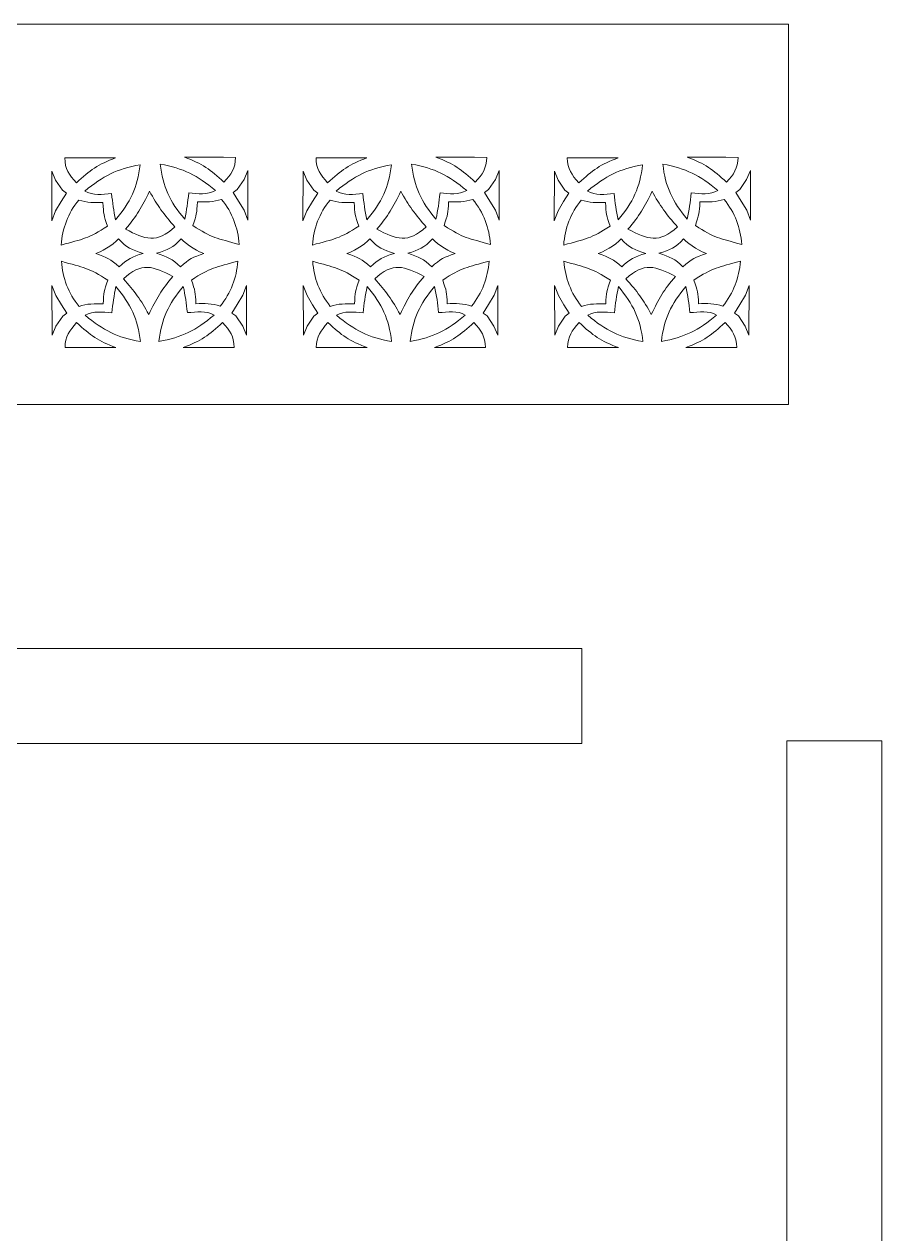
# Model space of a CAD drawing. Header units: millimetres. Extents: x -3017 to 373, y -1230 to 1400.
# Drawn here: x -2210 to -1759, y 764 to 1400 of the extents above; entities that cross this region are included whole.
import ezdxf

# ---------------------------------------------------------------- set-up
doc = ezdxf.new("R2010")
doc.units = ezdxf.units.MM
doc.header["$MEASUREMENT"] = 0
doc.layers.add('Katman 1', color=7, linetype='Continuous')

msp = doc.modelspace()

# ---------------------------------------------------------------- linework, layer by layer
at = {"layer": 'Katman 1', "color": 250, "lineweight": 20}
for points in [[(-3008.1438, 1199.8925), (-1808.1438, 1199.8925), (-1808.1438, 1399.8925), (-3008.1438, 1399.8925), (-3008.1438, 1199.8925)], [(-3016.7905, 1021.6615), (-1916.7905, 1021.6615), (-1916.7905, 1071.6615), (-3016.7905, 1071.6615), (-3016.7905, 1021.6615)], [(-1809.1335, -876.8259), (-1759.1335, -876.8259), (-1759.1335, 1023.1741), (-1809.1335, 1023.1741), (-1809.1335, -876.8259)]]:
    msp.add_lwpolyline(points, close=True, dxfattribs=at)
for points, knots in [([(-2188.672, 1329.554), (-2188.5217, 1323.7486), (-2186.4858, 1320.7502), (-2182.5648, 1316.4592), (-2175.4817, 1323.0086), (-2171.1347, 1326.3185), (-2161.9132, 1329.5551), (-2161.9132, 1329.5551), (-2171.8733, 1329.5551), (-2171.8733, 1329.5551), (-2171.8733, 1329.5551), (-2182.261, 1329.5598), (-2182.261, 1329.5598), (-2182.261, 1329.5598), (-2188.672, 1329.554), (-2188.672, 1329.554)], [0, 0, 0, 0, 0.2, 0.2, 0.2, 0.4, 0.4, 0.4, 0.6, 0.6, 0.6, 0.8, 0.8, 0.8, 1, 1, 1, 1]), ([(-2098.8784, 1329.8925), (-2099.0286, 1324.0871), (-2101.0647, 1321.0887), (-2104.9855, 1316.7977), (-2112.0688, 1323.3471), (-2116.4156, 1326.657), (-2125.6373, 1329.8936), (-2125.6373, 1329.8936), (-2115.677, 1329.8936), (-2115.677, 1329.8936), (-2115.677, 1329.8936), (-2105.2894, 1329.8983), (-2105.2894, 1329.8983), (-2105.2894, 1329.8983), (-2098.8784, 1329.8925), (-2098.8784, 1329.8925)], [0, 0, 0, 0, 0.2, 0.2, 0.2, 0.4, 0.4, 0.4, 0.6, 0.6, 0.6, 0.8, 0.8, 0.8, 1, 1, 1, 1]), ([(-2056.5724, 1329.554), (-2056.4221, 1323.7486), (-2054.3861, 1320.7502), (-2050.4651, 1316.4592), (-2043.382, 1323.0086), (-2039.0351, 1326.3185), (-2029.8135, 1329.5551), (-2029.8135, 1329.5551), (-2039.7736, 1329.5551), (-2039.7736, 1329.5551), (-2039.7736, 1329.5551), (-2050.1614, 1329.5598), (-2050.1614, 1329.5598), (-2050.1614, 1329.5598), (-2056.5724, 1329.554), (-2056.5724, 1329.554)], [0, 0, 0, 0, 0.2, 0.2, 0.2, 0.4, 0.4, 0.4, 0.6, 0.6, 0.6, 0.8, 0.8, 0.8, 1, 1, 1, 1]), ([(-1966.7788, 1329.8925), (-1966.9289, 1324.0871), (-1968.965, 1321.0887), (-1972.8859, 1316.7977), (-1979.9691, 1323.3471), (-1984.3159, 1326.657), (-1993.5376, 1329.8936), (-1993.5376, 1329.8936), (-1983.5774, 1329.8936), (-1983.5774, 1329.8936), (-1983.5774, 1329.8936), (-1973.1897, 1329.8983), (-1973.1897, 1329.8983), (-1973.1897, 1329.8983), (-1966.7788, 1329.8925), (-1966.7788, 1329.8925)], [0, 0, 0, 0, 0.2, 0.2, 0.2, 0.4, 0.4, 0.4, 0.6, 0.6, 0.6, 0.8, 0.8, 0.8, 1, 1, 1, 1]), ([(-1924.4727, 1329.554), (-1924.3225, 1323.7486), (-1922.2865, 1320.7502), (-1918.3655, 1316.4592), (-1911.2824, 1323.0086), (-1906.9355, 1326.3185), (-1897.7139, 1329.5551), (-1897.7139, 1329.5551), (-1907.674, 1329.5551), (-1907.674, 1329.5551), (-1907.674, 1329.5551), (-1918.0618, 1329.5598), (-1918.0618, 1329.5598), (-1918.0618, 1329.5598), (-1924.4727, 1329.554), (-1924.4727, 1329.554)], [0, 0, 0, 0, 0.2, 0.2, 0.2, 0.4, 0.4, 0.4, 0.6, 0.6, 0.6, 0.8, 0.8, 0.8, 1, 1, 1, 1]), ([(-1834.6791, 1329.8925), (-1834.8293, 1324.0871), (-1836.8654, 1321.0887), (-1840.7863, 1316.7977), (-1847.8695, 1323.3471), (-1852.2163, 1326.657), (-1861.438, 1329.8936), (-1861.438, 1329.8936), (-1851.4778, 1329.8936), (-1851.4778, 1329.8936), (-1851.4778, 1329.8936), (-1841.0901, 1329.8983), (-1841.0901, 1329.8983), (-1841.0901, 1329.8983), (-1834.6791, 1329.8925), (-1834.6791, 1329.8925)], [0, 0, 0, 0, 0.2, 0.2, 0.2, 0.4, 0.4, 0.4, 0.6, 0.6, 0.6, 0.8, 0.8, 0.8, 1, 1, 1, 1]), ([(-2178.0812, 1312.1449), (-2173.8697, 1309.6145), (-2168.9567, 1310.5038), (-2164.0591, 1310.809), (-2163.526, 1305.9442), (-2162.9856, 1301.9396), (-2161.9305, 1297.0673), (-2154.1511, 1306.2589), (-2150.4693, 1313.976), (-2149.0798, 1326.0031), (-2161.3118, 1323.7037), (-2168.4397, 1320.1971), (-2178.0812, 1312.1449)], [0, 0, 0, 0, 0.25, 0.25, 0.25, 0.5, 0.5, 0.5, 0.75, 0.75, 0.75, 1, 1, 1, 1]), ([(-2109.4692, 1312.4834), (-2113.6807, 1309.953), (-2118.5937, 1310.8423), (-2123.4914, 1311.1475), (-2124.0243, 1306.2827), (-2124.5647, 1302.2781), (-2125.6199, 1297.4057), (-2133.3993, 1306.5974), (-2137.0811, 1314.3145), (-2138.4705, 1326.3416), (-2126.2385, 1324.0422), (-2119.1106, 1320.5356), (-2109.4692, 1312.4834)], [0, 0, 0, 0, 0.25, 0.25, 0.25, 0.5, 0.5, 0.5, 0.75, 0.75, 0.75, 1, 1, 1, 1]), ([(-2092.4404, 1322.9592), (-2092.4404, 1322.9592), (-2092.3431, 1296.8491), (-2092.3431, 1296.8491), (-2092.3431, 1296.8491), (-2094.3566, 1302.0423), (-2094.3566, 1302.0423), (-2094.3566, 1302.0423), (-2097.2811, 1306.9267), (-2097.2811, 1306.9267), (-2097.2811, 1306.9267), (-2100.098, 1311.4185), (-2100.098, 1311.4185), (-2100.098, 1311.4185), (-2097.9843, 1312.9271), (-2097.9843, 1312.9271), (-2097.9843, 1312.9271), (-2094.4022, 1318.2012), (-2094.4022, 1318.2012), (-2094.4022, 1318.2012), (-2092.4404, 1322.9592), (-2092.4404, 1322.9592)], [0, 0, 0, 0, 0.14285714, 0.14285714, 0.14285714, 0.28571429, 0.28571429, 0.28571429, 0.42857143, 0.42857143, 0.42857143, 0.57142857, 0.57142857, 0.57142857, 0.71428571, 0.71428571, 0.71428571, 0.85714286, 0.85714286, 0.85714286, 1, 1, 1, 1]), ([(-2045.9816, 1312.1449), (-2041.7701, 1309.6145), (-2036.857, 1310.5038), (-2031.9594, 1310.809), (-2031.4264, 1305.9442), (-2030.886, 1301.9396), (-2029.8309, 1297.0673), (-2022.0514, 1306.2589), (-2018.3697, 1313.976), (-2016.9801, 1326.0031), (-2029.2122, 1323.7037), (-2036.3401, 1320.1971), (-2045.9816, 1312.1449)], [0, 0, 0, 0, 0.25, 0.25, 0.25, 0.5, 0.5, 0.5, 0.75, 0.75, 0.75, 1, 1, 1, 1]), ([(-1977.3695, 1312.4834), (-1981.581, 1309.953), (-1986.494, 1310.8423), (-1991.3917, 1311.1475), (-1991.9247, 1306.2827), (-1992.465, 1302.2781), (-1993.5203, 1297.4057), (-2001.2997, 1306.5974), (-2004.9815, 1314.3145), (-2006.3709, 1326.3416), (-1994.1389, 1324.0422), (-1987.011, 1320.5356), (-1977.3695, 1312.4834)], [0, 0, 0, 0, 0.25, 0.25, 0.25, 0.5, 0.5, 0.5, 0.75, 0.75, 0.75, 1, 1, 1, 1]), ([(-1960.3408, 1322.9592), (-1960.3408, 1322.9592), (-1960.2434, 1296.8491), (-1960.2434, 1296.8491), (-1960.2434, 1296.8491), (-1962.2569, 1302.0423), (-1962.2569, 1302.0423), (-1962.2569, 1302.0423), (-1965.1815, 1306.9267), (-1965.1815, 1306.9267), (-1965.1815, 1306.9267), (-1967.9983, 1311.4185), (-1967.9983, 1311.4185), (-1967.9983, 1311.4185), (-1965.8846, 1312.9271), (-1965.8846, 1312.9271), (-1965.8846, 1312.9271), (-1962.3025, 1318.2012), (-1962.3025, 1318.2012), (-1962.3025, 1318.2012), (-1960.3408, 1322.9592), (-1960.3408, 1322.9592)], [0, 0, 0, 0, 0.14285714, 0.14285714, 0.14285714, 0.28571429, 0.28571429, 0.28571429, 0.42857143, 0.42857143, 0.42857143, 0.57142857, 0.57142857, 0.57142857, 0.71428571, 0.71428571, 0.71428571, 0.85714286, 0.85714286, 0.85714286, 1, 1, 1, 1]), ([(-1913.8819, 1312.1449), (-1909.6704, 1309.6145), (-1904.7574, 1310.5038), (-1899.8598, 1310.809), (-1899.3267, 1305.9442), (-1898.7864, 1301.9396), (-1897.7312, 1297.0673), (-1889.9518, 1306.2589), (-1886.27, 1313.976), (-1884.8805, 1326.0031), (-1897.1125, 1323.7037), (-1904.2404, 1320.1971), (-1913.8819, 1312.1449)], [0, 0, 0, 0, 0.25, 0.25, 0.25, 0.5, 0.5, 0.5, 0.75, 0.75, 0.75, 1, 1, 1, 1]), ([(-1845.2699, 1312.4834), (-1849.4814, 1309.953), (-1854.3944, 1310.8423), (-1859.2921, 1311.1475), (-1859.825, 1306.2827), (-1860.3654, 1302.2781), (-1861.4206, 1297.4057), (-1869.2001, 1306.5974), (-1872.8818, 1314.3145), (-1874.2712, 1326.3416), (-1862.0392, 1324.0422), (-1854.9113, 1320.5356), (-1845.2699, 1312.4834)], [0, 0, 0, 0, 0.25, 0.25, 0.25, 0.5, 0.5, 0.5, 0.75, 0.75, 0.75, 1, 1, 1, 1]), ([(-1828.2411, 1322.9592), (-1828.2411, 1322.9592), (-1828.1438, 1296.8491), (-1828.1438, 1296.8491), (-1828.1438, 1296.8491), (-1830.1573, 1302.0423), (-1830.1573, 1302.0423), (-1830.1573, 1302.0423), (-1833.0818, 1306.9267), (-1833.0818, 1306.9267), (-1833.0818, 1306.9267), (-1835.8987, 1311.4185), (-1835.8987, 1311.4185), (-1835.8987, 1311.4185), (-1833.785, 1312.9271), (-1833.785, 1312.9271), (-1833.785, 1312.9271), (-1830.2029, 1318.2012), (-1830.2029, 1318.2012), (-1830.2029, 1318.2012), (-1828.2411, 1322.9592), (-1828.2411, 1322.9592)], [0, 0, 0, 0, 0.14285714, 0.14285714, 0.14285714, 0.28571429, 0.28571429, 0.28571429, 0.42857143, 0.42857143, 0.42857143, 0.57142857, 0.57142857, 0.57142857, 0.71428571, 0.71428571, 0.71428571, 0.85714286, 0.85714286, 0.85714286, 1, 1, 1, 1]), ([(-2195.4486, 1322.6207), (-2195.4486, 1322.6207), (-2195.5459, 1296.5106), (-2195.5459, 1296.5106), (-2195.5459, 1296.5106), (-2193.5324, 1301.7038), (-2193.5324, 1301.7038), (-2193.5324, 1301.7038), (-2190.6079, 1306.5882), (-2190.6079, 1306.5882), (-2190.6079, 1306.5882), (-2187.7911, 1311.08), (-2187.7911, 1311.08), (-2187.7911, 1311.08), (-2189.9048, 1312.5886), (-2189.9048, 1312.5886), (-2189.9048, 1312.5886), (-2193.4868, 1317.8627), (-2193.4868, 1317.8627), (-2193.4868, 1317.8627), (-2195.4486, 1322.6207), (-2195.4486, 1322.6207)], [0, 0, 0, 0, 0.14285714, 0.14285714, 0.14285714, 0.28571429, 0.28571429, 0.28571429, 0.42857143, 0.42857143, 0.42857143, 0.57142857, 0.57142857, 0.57142857, 0.71428571, 0.71428571, 0.71428571, 0.85714286, 0.85714286, 0.85714286, 1, 1, 1, 1]), ([(-2063.349, 1322.6207), (-2063.349, 1322.6207), (-2063.4463, 1296.5106), (-2063.4463, 1296.5106), (-2063.4463, 1296.5106), (-2061.4328, 1301.7038), (-2061.4328, 1301.7038), (-2061.4328, 1301.7038), (-2058.5082, 1306.5882), (-2058.5082, 1306.5882), (-2058.5082, 1306.5882), (-2055.6914, 1311.08), (-2055.6914, 1311.08), (-2055.6914, 1311.08), (-2057.8051, 1312.5886), (-2057.8051, 1312.5886), (-2057.8051, 1312.5886), (-2061.3872, 1317.8627), (-2061.3872, 1317.8627), (-2061.3872, 1317.8627), (-2063.349, 1322.6207), (-2063.349, 1322.6207)], [0, 0, 0, 0, 0.14285714, 0.14285714, 0.14285714, 0.28571429, 0.28571429, 0.28571429, 0.42857143, 0.42857143, 0.42857143, 0.57142857, 0.57142857, 0.57142857, 0.71428571, 0.71428571, 0.71428571, 0.85714286, 0.85714286, 0.85714286, 1, 1, 1, 1]), ([(-1931.2493, 1322.6207), (-1931.2493, 1322.6207), (-1931.3466, 1296.5106), (-1931.3466, 1296.5106), (-1931.3466, 1296.5106), (-1929.3332, 1301.7038), (-1929.3332, 1301.7038), (-1929.3332, 1301.7038), (-1926.4086, 1306.5882), (-1926.4086, 1306.5882), (-1926.4086, 1306.5882), (-1923.5918, 1311.08), (-1923.5918, 1311.08), (-1923.5918, 1311.08), (-1925.7055, 1312.5886), (-1925.7055, 1312.5886), (-1925.7055, 1312.5886), (-1929.2875, 1317.8627), (-1929.2875, 1317.8627), (-1929.2875, 1317.8627), (-1931.2493, 1322.6207), (-1931.2493, 1322.6207)], [0, 0, 0, 0, 0.14285714, 0.14285714, 0.14285714, 0.28571429, 0.28571429, 0.28571429, 0.42857143, 0.42857143, 0.42857143, 0.57142857, 0.57142857, 0.57142857, 0.71428571, 0.71428571, 0.71428571, 0.85714286, 0.85714286, 0.85714286, 1, 1, 1, 1]), ([(-2156.7868, 1292.1729), (-2150.7718, 1298.9537), (-2148.0897, 1303.9486), (-2144.0991, 1312.0575), (-2140.1311, 1304.6885), (-2136.4539, 1299.7139), (-2130.795, 1293.3609), (-2140.2484, 1284.4765), (-2146.4225, 1286.6574), (-2156.7868, 1292.1729)], [0, 0, 0, 0, 0.33333333, 0.33333333, 0.33333333, 0.66666667, 0.66666667, 0.66666667, 1, 1, 1, 1]), ([(-2024.6871, 1292.1729), (-2018.6721, 1298.9537), (-2015.99, 1303.9486), (-2011.9995, 1312.0575), (-2008.0314, 1304.6885), (-2004.3543, 1299.7139), (-1998.6954, 1293.3609), (-2008.1488, 1284.4765), (-2014.3229, 1286.6574), (-2024.6871, 1292.1729)], [0, 0, 0, 0, 0.33333333, 0.33333333, 0.33333333, 0.66666667, 0.66666667, 0.66666667, 1, 1, 1, 1]), ([(-1892.5875, 1292.1729), (-1886.5725, 1298.9537), (-1883.8904, 1303.9486), (-1879.8998, 1312.0575), (-1875.9318, 1304.6885), (-1872.2547, 1299.7139), (-1866.5957, 1293.3609), (-1876.0491, 1284.4765), (-1882.2232, 1286.6574), (-1892.5875, 1292.1729)], [0, 0, 0, 0, 0.33333333, 0.33333333, 0.33333333, 0.66666667, 0.66666667, 0.66666667, 1, 1, 1, 1]), ([(-2181.3135, 1307.4324), (-2186.97, 1300.5279), (-2189.9221, 1292.495), (-2190.5722, 1283.7704), (-2179.2132, 1286.9697), (-2175.9415, 1287.1791), (-2166.1947, 1293.7295), (-2168.1537, 1299.2805), (-2168.3446, 1300.2534), (-2168.5783, 1306.1152), (-2172.8967, 1305.9918), (-2177.2106, 1306.0419), (-2181.3135, 1307.4324)], [0, 0, 0, 0, 0.25, 0.25, 0.25, 0.5, 0.5, 0.5, 0.75, 0.75, 0.75, 1, 1, 1, 1]), ([(-2106.2369, 1307.7709), (-2100.5803, 1300.8663), (-2097.6282, 1292.8335), (-2096.9782, 1284.1089), (-2108.3373, 1287.3082), (-2111.6089, 1287.5176), (-2121.3556, 1294.068), (-2119.3966, 1299.619), (-2119.2059, 1300.5919), (-2118.9721, 1306.4537), (-2114.6537, 1306.3303), (-2110.3397, 1306.3804), (-2106.2369, 1307.7709)], [0, 0, 0, 0, 0.25, 0.25, 0.25, 0.5, 0.5, 0.5, 0.75, 0.75, 0.75, 1, 1, 1, 1]), ([(-2049.2139, 1307.4324), (-2054.8703, 1300.5279), (-2057.8225, 1292.495), (-2058.4725, 1283.7704), (-2047.1135, 1286.9697), (-2043.8419, 1287.1791), (-2034.0951, 1293.7295), (-2036.0541, 1299.2805), (-2036.2449, 1300.2534), (-2036.4787, 1306.1152), (-2040.7971, 1305.9918), (-2045.111, 1306.0419), (-2049.2139, 1307.4324)], [0, 0, 0, 0, 0.25, 0.25, 0.25, 0.5, 0.5, 0.5, 0.75, 0.75, 0.75, 1, 1, 1, 1]), ([(-1974.1372, 1307.7709), (-1968.4807, 1300.8663), (-1965.5286, 1292.8335), (-1964.8786, 1284.1089), (-1976.2376, 1287.3082), (-1979.5092, 1287.5176), (-1989.2559, 1294.068), (-1987.2969, 1299.619), (-1987.1062, 1300.5919), (-1986.8725, 1306.4537), (-1982.554, 1306.3303), (-1978.2401, 1306.3804), (-1974.1372, 1307.7709)], [0, 0, 0, 0, 0.25, 0.25, 0.25, 0.5, 0.5, 0.5, 0.75, 0.75, 0.75, 1, 1, 1, 1]), ([(-1917.1143, 1307.4324), (-1922.7707, 1300.5279), (-1925.7228, 1292.495), (-1926.3729, 1283.7704), (-1915.0139, 1286.9697), (-1911.7422, 1287.1791), (-1901.9954, 1293.7295), (-1903.9544, 1299.2805), (-1904.1453, 1300.2534), (-1904.379, 1306.1152), (-1908.6974, 1305.9918), (-1913.0113, 1306.0419), (-1917.1143, 1307.4324)], [0, 0, 0, 0, 0.25, 0.25, 0.25, 0.5, 0.5, 0.5, 0.75, 0.75, 0.75, 1, 1, 1, 1]), ([(-1842.0376, 1307.7709), (-1836.381, 1300.8663), (-1833.4289, 1292.8335), (-1832.7789, 1284.1089), (-1844.138, 1287.3082), (-1847.4096, 1287.5176), (-1857.1563, 1294.068), (-1855.1973, 1299.619), (-1855.0066, 1300.5919), (-1854.7728, 1306.4537), (-1850.4544, 1306.3303), (-1846.1404, 1306.3804), (-1842.0376, 1307.7709)], [0, 0, 0, 0, 0.25, 0.25, 0.25, 0.5, 0.5, 0.5, 0.75, 0.75, 0.75, 1, 1, 1, 1]), ([(-2172.4085, 1279.3105), (-2166.5816, 1277.39), (-2164.4763, 1276.327), (-2160.0625, 1272.2691), (-2155.7693, 1276.4753), (-2153.3042, 1277.5457), (-2147.4467, 1279.4049), (-2153.3902, 1281.2444), (-2156.1416, 1282.2186), (-2160.419, 1287.0342), (-2163.1194, 1283.6768), (-2170.5695, 1279.7573), (-2172.4085, 1279.3105)], [0, 0, 0, 0, 0.25, 0.25, 0.25, 0.5, 0.5, 0.5, 0.75, 0.75, 0.75, 1, 1, 1, 1]), ([(-2115.5182, 1279.3575), (-2121.3449, 1277.437), (-2123.4504, 1276.374), (-2127.8642, 1272.3161), (-2132.1573, 1276.5223), (-2134.6225, 1277.5928), (-2140.48, 1279.4519), (-2134.5364, 1281.2914), (-2131.7849, 1282.2656), (-2127.5077, 1287.0812), (-2124.8072, 1283.7238), (-2117.3572, 1279.8043), (-2115.5182, 1279.3575)], [0, 0, 0, 0, 0.25, 0.25, 0.25, 0.5, 0.5, 0.5, 0.75, 0.75, 0.75, 1, 1, 1, 1]), ([(-2040.3088, 1279.3105), (-2034.482, 1277.39), (-2032.3767, 1276.327), (-2027.9629, 1272.2691), (-2023.6696, 1276.4753), (-2021.2045, 1277.5457), (-2015.3471, 1279.4049), (-2021.2905, 1281.2444), (-2024.042, 1282.2186), (-2028.3193, 1287.0342), (-2031.0198, 1283.6768), (-2038.4699, 1279.7573), (-2040.3088, 1279.3105)], [0, 0, 0, 0, 0.25, 0.25, 0.25, 0.5, 0.5, 0.5, 0.75, 0.75, 0.75, 1, 1, 1, 1]), ([(-1983.4186, 1279.3575), (-1989.2453, 1277.437), (-1991.3507, 1276.374), (-1995.7645, 1272.3161), (-2000.0577, 1276.5223), (-2002.5229, 1277.5928), (-2008.3803, 1279.4519), (-2002.4368, 1281.2914), (-1999.6853, 1282.2656), (-1995.4081, 1287.0812), (-1992.7076, 1283.7238), (-1985.2575, 1279.8043), (-1983.4186, 1279.3575)], [0, 0, 0, 0, 0.25, 0.25, 0.25, 0.5, 0.5, 0.5, 0.75, 0.75, 0.75, 1, 1, 1, 1]), ([(-1908.2092, 1279.3105), (-1902.3824, 1277.39), (-1900.277, 1276.327), (-1895.8632, 1272.2691), (-1891.57, 1276.4753), (-1889.1049, 1277.5457), (-1883.2474, 1279.4049), (-1889.1909, 1281.2444), (-1891.9424, 1282.2186), (-1896.2197, 1287.0342), (-1898.9201, 1283.6768), (-1906.3702, 1279.7573), (-1908.2092, 1279.3105)], [0, 0, 0, 0, 0.25, 0.25, 0.25, 0.5, 0.5, 0.5, 0.75, 0.75, 0.75, 1, 1, 1, 1]), ([(-1851.3189, 1279.3575), (-1857.1457, 1277.437), (-1859.2511, 1276.374), (-1863.6649, 1272.3161), (-1867.958, 1276.5223), (-1870.4232, 1277.5928), (-1876.2807, 1279.4519), (-1870.3371, 1281.2914), (-1867.5857, 1282.2656), (-1863.3084, 1287.0812), (-1860.6079, 1283.7238), (-1853.1579, 1279.8043), (-1851.3189, 1279.3575)], [0, 0, 0, 0, 0.25, 0.25, 0.25, 0.5, 0.5, 0.5, 0.75, 0.75, 0.75, 1, 1, 1, 1]), ([(-2181.163, 1251.552), (-2186.8195, 1258.4566), (-2189.7716, 1266.4895), (-2190.4216, 1275.2141), (-2179.0626, 1272.0147), (-2175.7911, 1271.8054), (-2166.0443, 1265.2549), (-2168.0033, 1259.704), (-2168.1941, 1258.731), (-2168.4277, 1252.8693), (-2172.7463, 1252.9926), (-2177.0601, 1252.9426), (-2181.163, 1251.552)], [0, 0, 0, 0, 0.25, 0.25, 0.25, 0.5, 0.5, 0.5, 0.75, 0.75, 0.75, 1, 1, 1, 1]), ([(-2131.836, 1267.2229), (-2137.851, 1260.4421), (-2140.5331, 1255.4472), (-2144.5237, 1247.3383), (-2148.4916, 1254.7073), (-2152.1688, 1259.6819), (-2157.8277, 1266.0349), (-2148.3743, 1274.9193), (-2142.2003, 1272.7384), (-2131.836, 1267.2229)], [0, 0, 0, 0, 0.33333333, 0.33333333, 0.33333333, 0.66666667, 0.66666667, 0.66666667, 1, 1, 1, 1]), ([(-2106.9518, 1251.6355), (-2101.2953, 1258.54), (-2098.3432, 1266.5729), (-2097.6931, 1275.2975), (-2109.0521, 1272.0981), (-2112.3238, 1271.8888), (-2122.0706, 1265.3384), (-2120.1116, 1259.7874), (-2119.9207, 1258.8145), (-2119.687, 1252.9527), (-2115.3686, 1253.076), (-2111.0547, 1253.026), (-2106.9518, 1251.6355)], [0, 0, 0, 0, 0.25, 0.25, 0.25, 0.5, 0.5, 0.5, 0.75, 0.75, 0.75, 1, 1, 1, 1]), ([(-2049.0633, 1251.552), (-2054.7199, 1258.4566), (-2057.672, 1266.4895), (-2058.322, 1275.2141), (-2046.9629, 1272.0147), (-2043.6914, 1271.8054), (-2033.9446, 1265.2549), (-2035.9036, 1259.704), (-2036.0944, 1258.731), (-2036.3281, 1252.8693), (-2040.6466, 1252.9926), (-2044.9605, 1252.9426), (-2049.0633, 1251.552)], [0, 0, 0, 0, 0.25, 0.25, 0.25, 0.5, 0.5, 0.5, 0.75, 0.75, 0.75, 1, 1, 1, 1]), ([(-1999.7364, 1267.2229), (-2005.7514, 1260.4421), (-2008.4335, 1255.4472), (-2012.424, 1247.3383), (-2016.392, 1254.7073), (-2020.0692, 1259.6819), (-2025.728, 1266.0349), (-2016.2746, 1274.9193), (-2010.1006, 1272.7384), (-1999.7364, 1267.2229)], [0, 0, 0, 0, 0.33333333, 0.33333333, 0.33333333, 0.66666667, 0.66666667, 0.66666667, 1, 1, 1, 1]), ([(-1974.8521, 1251.6355), (-1969.1957, 1258.54), (-1966.2436, 1266.5729), (-1965.5935, 1275.2975), (-1976.9525, 1272.0981), (-1980.2241, 1271.8888), (-1989.9709, 1265.3384), (-1988.0119, 1259.7874), (-1987.8211, 1258.8145), (-1987.5873, 1252.9527), (-1983.2689, 1253.076), (-1978.955, 1253.026), (-1974.8521, 1251.6355)], [0, 0, 0, 0, 0.25, 0.25, 0.25, 0.5, 0.5, 0.5, 0.75, 0.75, 0.75, 1, 1, 1, 1]), ([(-1916.9637, 1251.552), (-1922.6202, 1258.4566), (-1925.5723, 1266.4895), (-1926.2223, 1275.2141), (-1914.8633, 1272.0147), (-1911.5918, 1271.8054), (-1901.845, 1265.2549), (-1903.804, 1259.704), (-1903.9948, 1258.731), (-1904.2284, 1252.8693), (-1908.547, 1252.9926), (-1912.8608, 1252.9426), (-1916.9637, 1251.552)], [0, 0, 0, 0, 0.25, 0.25, 0.25, 0.5, 0.5, 0.5, 0.75, 0.75, 0.75, 1, 1, 1, 1]), ([(-1867.6367, 1267.2229), (-1873.6517, 1260.4421), (-1876.3339, 1255.4472), (-1880.3244, 1247.3383), (-1884.2923, 1254.7073), (-1887.9696, 1259.6819), (-1893.6284, 1266.0349), (-1884.175, 1274.9193), (-1878.001, 1272.7384), (-1867.6367, 1267.2229)], [0, 0, 0, 0, 0.33333333, 0.33333333, 0.33333333, 0.66666667, 0.66666667, 0.66666667, 1, 1, 1, 1]), ([(-1842.7525, 1251.6355), (-1837.096, 1258.54), (-1834.1439, 1266.5729), (-1833.4938, 1275.2975), (-1844.8529, 1272.0981), (-1848.1245, 1271.8888), (-1857.8713, 1265.3384), (-1855.9123, 1259.7874), (-1855.7215, 1258.8145), (-1855.4877, 1252.9527), (-1851.1693, 1253.076), (-1846.8554, 1253.026), (-1842.7525, 1251.6355)], [0, 0, 0, 0, 0.25, 0.25, 0.25, 0.5, 0.5, 0.5, 0.75, 0.75, 0.75, 1, 1, 1, 1]), ([(-2195.298, 1236.3638), (-2195.298, 1236.3638), (-2195.3955, 1262.4738), (-2195.3955, 1262.4738), (-2195.3955, 1262.4738), (-2193.382, 1257.2807), (-2193.382, 1257.2807), (-2193.382, 1257.2807), (-2190.4573, 1252.3962), (-2190.4573, 1252.3962), (-2190.4573, 1252.3962), (-2187.6406, 1247.9044), (-2187.6406, 1247.9044), (-2187.6406, 1247.9044), (-2189.7543, 1246.3959), (-2189.7543, 1246.3959), (-2189.7543, 1246.3959), (-2193.3363, 1241.1218), (-2193.3363, 1241.1218), (-2193.3363, 1241.1218), (-2195.298, 1236.3638), (-2195.298, 1236.3638)], [0, 0, 0, 0, 0.14285714, 0.14285714, 0.14285714, 0.28571429, 0.28571429, 0.28571429, 0.42857143, 0.42857143, 0.42857143, 0.57142857, 0.57142857, 0.57142857, 0.71428571, 0.71428571, 0.71428571, 0.85714286, 0.85714286, 0.85714286, 1, 1, 1, 1]), ([(-2177.9307, 1246.8396), (-2173.7192, 1249.37), (-2168.8062, 1248.4807), (-2163.9085, 1248.1754), (-2163.3755, 1253.0402), (-2162.8352, 1257.0448), (-2161.7799, 1261.9172), (-2154.0005, 1252.7255), (-2150.3187, 1245.0084), (-2148.9293, 1232.9813), (-2161.1613, 1235.2808), (-2168.2892, 1238.7873), (-2177.9307, 1246.8396)], [0, 0, 0, 0, 0.25, 0.25, 0.25, 0.5, 0.5, 0.5, 0.75, 0.75, 0.75, 1, 1, 1, 1]), ([(-2110.1841, 1246.923), (-2114.3956, 1249.4534), (-2119.3087, 1248.5641), (-2124.2062, 1248.2589), (-2124.7393, 1253.1236), (-2125.2797, 1257.1283), (-2126.3349, 1262.0006), (-2134.1142, 1252.8089), (-2137.796, 1245.0919), (-2139.1855, 1233.0648), (-2126.9535, 1235.3642), (-2119.8256, 1238.8708), (-2110.1841, 1246.923)], [0, 0, 0, 0, 0.25, 0.25, 0.25, 0.5, 0.5, 0.5, 0.75, 0.75, 0.75, 1, 1, 1, 1]), ([(-2093.1554, 1236.4472), (-2093.1554, 1236.4472), (-2093.0581, 1262.5573), (-2093.0581, 1262.5573), (-2093.0581, 1262.5573), (-2095.0716, 1257.3641), (-2095.0716, 1257.3641), (-2095.0716, 1257.3641), (-2097.9961, 1252.4797), (-2097.9961, 1252.4797), (-2097.9961, 1252.4797), (-2100.8128, 1247.9878), (-2100.8128, 1247.9878), (-2100.8128, 1247.9878), (-2098.6991, 1246.4793), (-2098.6991, 1246.4793), (-2098.6991, 1246.4793), (-2095.1172, 1241.2052), (-2095.1172, 1241.2052), (-2095.1172, 1241.2052), (-2093.1554, 1236.4472), (-2093.1554, 1236.4472)], [0, 0, 0, 0, 0.14285714, 0.14285714, 0.14285714, 0.28571429, 0.28571429, 0.28571429, 0.42857143, 0.42857143, 0.42857143, 0.57142857, 0.57142857, 0.57142857, 0.71428571, 0.71428571, 0.71428571, 0.85714286, 0.85714286, 0.85714286, 1, 1, 1, 1]), ([(-2063.1984, 1236.3638), (-2063.1984, 1236.3638), (-2063.2958, 1262.4738), (-2063.2958, 1262.4738), (-2063.2958, 1262.4738), (-2061.2823, 1257.2807), (-2061.2823, 1257.2807), (-2061.2823, 1257.2807), (-2058.3577, 1252.3962), (-2058.3577, 1252.3962), (-2058.3577, 1252.3962), (-2055.541, 1247.9044), (-2055.541, 1247.9044), (-2055.541, 1247.9044), (-2057.6547, 1246.3959), (-2057.6547, 1246.3959), (-2057.6547, 1246.3959), (-2061.2366, 1241.1218), (-2061.2366, 1241.1218), (-2061.2366, 1241.1218), (-2063.1984, 1236.3638), (-2063.1984, 1236.3638)], [0, 0, 0, 0, 0.14285714, 0.14285714, 0.14285714, 0.28571429, 0.28571429, 0.28571429, 0.42857143, 0.42857143, 0.42857143, 0.57142857, 0.57142857, 0.57142857, 0.71428571, 0.71428571, 0.71428571, 0.85714286, 0.85714286, 0.85714286, 1, 1, 1, 1]), ([(-2045.831, 1246.8396), (-2041.6195, 1249.37), (-2036.7065, 1248.4807), (-2031.8088, 1248.1754), (-2031.2759, 1253.0402), (-2030.7355, 1257.0448), (-2029.6803, 1261.9172), (-2021.9008, 1252.7255), (-2018.2191, 1245.0084), (-2016.8297, 1232.9813), (-2029.0617, 1235.2808), (-2036.1896, 1238.7873), (-2045.831, 1246.8396)], [0, 0, 0, 0, 0.25, 0.25, 0.25, 0.5, 0.5, 0.5, 0.75, 0.75, 0.75, 1, 1, 1, 1]), ([(-1978.0844, 1246.923), (-1982.2959, 1249.4534), (-1987.209, 1248.5641), (-1992.1066, 1248.2589), (-1992.6396, 1253.1236), (-1993.18, 1257.1283), (-1994.2353, 1262.0006), (-2002.0146, 1252.8089), (-2005.6964, 1245.0919), (-2007.0859, 1233.0648), (-1994.8539, 1235.3642), (-1987.7259, 1238.8708), (-1978.0844, 1246.923)], [0, 0, 0, 0, 0.25, 0.25, 0.25, 0.5, 0.5, 0.5, 0.75, 0.75, 0.75, 1, 1, 1, 1]), ([(-1961.0558, 1236.4472), (-1961.0558, 1236.4472), (-1960.9584, 1262.5573), (-1960.9584, 1262.5573), (-1960.9584, 1262.5573), (-1962.9719, 1257.3641), (-1962.9719, 1257.3641), (-1962.9719, 1257.3641), (-1965.8965, 1252.4797), (-1965.8965, 1252.4797), (-1965.8965, 1252.4797), (-1968.7132, 1247.9878), (-1968.7132, 1247.9878), (-1968.7132, 1247.9878), (-1966.5995, 1246.4793), (-1966.5995, 1246.4793), (-1966.5995, 1246.4793), (-1963.0175, 1241.2052), (-1963.0175, 1241.2052), (-1963.0175, 1241.2052), (-1961.0558, 1236.4472), (-1961.0558, 1236.4472)], [0, 0, 0, 0, 0.14285714, 0.14285714, 0.14285714, 0.28571429, 0.28571429, 0.28571429, 0.42857143, 0.42857143, 0.42857143, 0.57142857, 0.57142857, 0.57142857, 0.71428571, 0.71428571, 0.71428571, 0.85714286, 0.85714286, 0.85714286, 1, 1, 1, 1]), ([(-1931.0988, 1236.3638), (-1931.0988, 1236.3638), (-1931.1962, 1262.4738), (-1931.1962, 1262.4738), (-1931.1962, 1262.4738), (-1929.1827, 1257.2807), (-1929.1827, 1257.2807), (-1929.1827, 1257.2807), (-1926.258, 1252.3962), (-1926.258, 1252.3962), (-1926.258, 1252.3962), (-1923.4413, 1247.9044), (-1923.4413, 1247.9044), (-1923.4413, 1247.9044), (-1925.555, 1246.3959), (-1925.555, 1246.3959), (-1925.555, 1246.3959), (-1929.137, 1241.1218), (-1929.137, 1241.1218), (-1929.137, 1241.1218), (-1931.0988, 1236.3638), (-1931.0988, 1236.3638)], [0, 0, 0, 0, 0.14285714, 0.14285714, 0.14285714, 0.28571429, 0.28571429, 0.28571429, 0.42857143, 0.42857143, 0.42857143, 0.57142857, 0.57142857, 0.57142857, 0.71428571, 0.71428571, 0.71428571, 0.85714286, 0.85714286, 0.85714286, 1, 1, 1, 1]), ([(-1913.7314, 1246.8396), (-1909.5199, 1249.37), (-1904.6069, 1248.4807), (-1899.7092, 1248.1754), (-1899.1763, 1253.0402), (-1898.6359, 1257.0448), (-1897.5806, 1261.9172), (-1889.8012, 1252.7255), (-1886.1194, 1245.0084), (-1884.73, 1232.9813), (-1896.962, 1235.2808), (-1904.0899, 1238.7873), (-1913.7314, 1246.8396)], [0, 0, 0, 0, 0.25, 0.25, 0.25, 0.5, 0.5, 0.5, 0.75, 0.75, 0.75, 1, 1, 1, 1]), ([(-1845.9848, 1246.923), (-1850.1963, 1249.4534), (-1855.1094, 1248.5641), (-1860.007, 1248.2589), (-1860.54, 1253.1236), (-1861.0804, 1257.1283), (-1862.1356, 1262.0006), (-1869.9149, 1252.8089), (-1873.5967, 1245.0919), (-1874.9862, 1233.0648), (-1862.7542, 1235.3642), (-1855.6263, 1238.8708), (-1845.9848, 1246.923)], [0, 0, 0, 0, 0.25, 0.25, 0.25, 0.5, 0.5, 0.5, 0.75, 0.75, 0.75, 1, 1, 1, 1]), ([(-1828.9561, 1236.4472), (-1828.9561, 1236.4472), (-1828.8588, 1262.5573), (-1828.8588, 1262.5573), (-1828.8588, 1262.5573), (-1830.8723, 1257.3641), (-1830.8723, 1257.3641), (-1830.8723, 1257.3641), (-1833.7968, 1252.4797), (-1833.7968, 1252.4797), (-1833.7968, 1252.4797), (-1836.6136, 1247.9878), (-1836.6136, 1247.9878), (-1836.6136, 1247.9878), (-1834.4999, 1246.4793), (-1834.4999, 1246.4793), (-1834.4999, 1246.4793), (-1830.9179, 1241.2052), (-1830.9179, 1241.2052), (-1830.9179, 1241.2052), (-1828.9561, 1236.4472), (-1828.9561, 1236.4472)], [0, 0, 0, 0, 0.14285714, 0.14285714, 0.14285714, 0.28571429, 0.28571429, 0.28571429, 0.42857143, 0.42857143, 0.42857143, 0.57142857, 0.57142857, 0.57142857, 0.71428571, 0.71428571, 0.71428571, 0.85714286, 0.85714286, 0.85714286, 1, 1, 1, 1]), ([(-2188.5214, 1229.9041), (-2188.3713, 1235.7095), (-2186.3353, 1238.7079), (-2182.4143, 1242.9989), (-2175.3311, 1236.4495), (-2170.9843, 1233.1396), (-2161.7627, 1229.903), (-2161.7627, 1229.903), (-2171.7228, 1229.903), (-2171.7228, 1229.903), (-2171.7228, 1229.903), (-2182.1106, 1229.8983), (-2182.1106, 1229.8983), (-2182.1106, 1229.8983), (-2188.5214, 1229.9041), (-2188.5214, 1229.9041)], [0, 0, 0, 0, 0.2, 0.2, 0.2, 0.4, 0.4, 0.4, 0.6, 0.6, 0.6, 0.8, 0.8, 0.8, 1, 1, 1, 1]), ([(-2099.5933, 1229.9876), (-2099.7436, 1235.793), (-2101.7795, 1238.7913), (-2105.7005, 1243.0823), (-2112.7837, 1236.5329), (-2117.1306, 1233.2231), (-2126.3521, 1229.9864), (-2126.3521, 1229.9864), (-2116.392, 1229.9864), (-2116.392, 1229.9864), (-2116.392, 1229.9864), (-2106.0043, 1229.9817), (-2106.0043, 1229.9817), (-2106.0043, 1229.9817), (-2099.5933, 1229.9876), (-2099.5933, 1229.9876)], [0, 0, 0, 0, 0.2, 0.2, 0.2, 0.4, 0.4, 0.4, 0.6, 0.6, 0.6, 0.8, 0.8, 0.8, 1, 1, 1, 1]), ([(-2056.4218, 1229.9041), (-2056.2716, 1235.7095), (-2054.2356, 1238.7079), (-2050.3147, 1242.9989), (-2043.2314, 1236.4495), (-2038.8846, 1233.1396), (-2029.663, 1229.903), (-2029.663, 1229.903), (-2039.6232, 1229.903), (-2039.6232, 1229.903), (-2039.6232, 1229.903), (-2050.0109, 1229.8983), (-2050.0109, 1229.8983), (-2050.0109, 1229.8983), (-2056.4218, 1229.9041), (-2056.4218, 1229.9041)], [0, 0, 0, 0, 0.2, 0.2, 0.2, 0.4, 0.4, 0.4, 0.6, 0.6, 0.6, 0.8, 0.8, 0.8, 1, 1, 1, 1]), ([(-1967.4937, 1229.9876), (-1967.6439, 1235.793), (-1969.6799, 1238.7913), (-1973.6009, 1243.0823), (-1980.684, 1236.5329), (-1985.0309, 1233.2231), (-1994.2525, 1229.9864), (-1994.2525, 1229.9864), (-1984.2924, 1229.9864), (-1984.2924, 1229.9864), (-1984.2924, 1229.9864), (-1973.9046, 1229.9817), (-1973.9046, 1229.9817), (-1973.9046, 1229.9817), (-1967.4937, 1229.9876), (-1967.4937, 1229.9876)], [0, 0, 0, 0, 0.2, 0.2, 0.2, 0.4, 0.4, 0.4, 0.6, 0.6, 0.6, 0.8, 0.8, 0.8, 1, 1, 1, 1]), ([(-1924.3221, 1229.9041), (-1924.172, 1235.7095), (-1922.136, 1238.7079), (-1918.215, 1242.9989), (-1911.1318, 1236.4495), (-1906.785, 1233.1396), (-1897.5634, 1229.903), (-1897.5634, 1229.903), (-1907.5235, 1229.903), (-1907.5235, 1229.903), (-1907.5235, 1229.903), (-1917.9113, 1229.8983), (-1917.9113, 1229.8983), (-1917.9113, 1229.8983), (-1924.3221, 1229.9041), (-1924.3221, 1229.9041)], [0, 0, 0, 0, 0.2, 0.2, 0.2, 0.4, 0.4, 0.4, 0.6, 0.6, 0.6, 0.8, 0.8, 0.8, 1, 1, 1, 1]), ([(-1835.394, 1229.9876), (-1835.5443, 1235.793), (-1837.5803, 1238.7913), (-1841.5012, 1243.0823), (-1848.5844, 1236.5329), (-1852.9313, 1233.2231), (-1862.1529, 1229.9864), (-1862.1529, 1229.9864), (-1852.1927, 1229.9864), (-1852.1927, 1229.9864), (-1852.1927, 1229.9864), (-1841.805, 1229.9817), (-1841.805, 1229.9817), (-1841.805, 1229.9817), (-1835.394, 1229.9876), (-1835.394, 1229.9876)], [0, 0, 0, 0, 0.2, 0.2, 0.2, 0.4, 0.4, 0.4, 0.6, 0.6, 0.6, 0.8, 0.8, 0.8, 1, 1, 1, 1])]:
    msp.add_open_spline(points, degree=3, knots=knots, dxfattribs=at)

doc.saveas('drawing.dxf')
